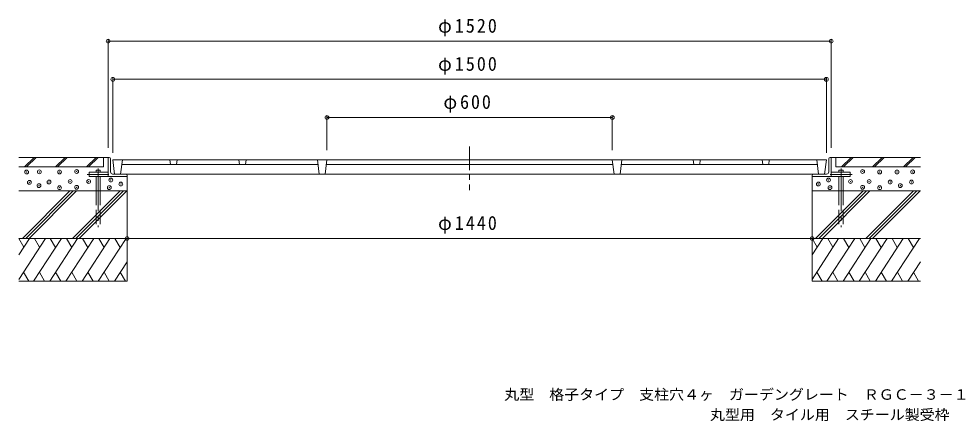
# Model space of a CAD drawing. Units: millimetres at full size, sheet at 1:10; details may follow other scales. Extents: x -1826 to 1813, y -1366 to 1283.
# Drawn here: x -1826 to 153, y -1366 to -522 of the extents above; entities that cross this region are included whole.
import ezdxf
from ezdxf.enums import TextEntityAlignment as Align

# ---------------------------------------------------------------- set-up
doc = ezdxf.new("R2010")
doc.units = ezdxf.units.MM
doc.header["$LTSCALE"] = 10
doc.header["$PDMODE"] = 32
doc.header["$PDSIZE"] = 8
for name, pattern in [('CHAIN1', [8, 5, -1, 1, -1]), ('CHAIN2', [12, 9, -1, 1, -1]), ('DASHED3', [4, 3, -1])]:
    doc.linetypes.add(name, pattern=pattern)
for name, color, linetype, lineweight in [('0-0_通り芯', 3, 'Continuous', 9), ('0-1_躯体', 2, 'Continuous', 9), ('0-3_建具', 6, 'Continuous', 9), ('0-4_その他', 7, 'Continuous', 9), ('0-6_ハッチ', 6, 'Continuous', 9)]:
    doc.layers.add(name, color=color, linetype=linetype, lineweight=lineweight)
doc.layers.add('F-5_F-5ﾚｲﾔ', color=7, linetype='Continuous')
doc.styles.add('ＭＳ ゴシック', font='')
doc.styles.get('ＭＳ ゴシック').set_extended_font_data('MS Gothic')

msp = doc.modelspace()

# ---------------------------------------------------------------- linework, layer by layer
at = {"layer": '0-0_通り芯'}
for p, q in [((-128.67, -817.65), (-1628.67, -817.65)), ((-1628.67, -817.65), (-1624.99, -847.65)), ((-1608.67, -817.65), (-1612.36, -847.65)), ((-1609.9, -827.65), (-1197.45, -827.65)), ((-1508.67, -817.65), (-1507.45, -827.65)), ((-1493.67, -817.65), (-1494.9, -827.65)), ((-1363.67, -817.65), (-1362.45, -827.65)), ((-1348.67, -817.65), (-1349.9, -827.65)), ((-1198.67, -817.65), (-1194.99, -847.65)), ((-1178.67, -817.65), (-1182.36, -847.65)), ((-577.45, -827.66), (-1179.9, -827.66)), ((-578.67, -817.65), (-574.99, -847.65)), ((-558.67, -817.65), (-562.36, -847.65)), ((-147.45, -827.66), (-559.9, -827.66)), ((-408.67, -817.65), (-407.45, -827.66)), ((-393.67, -817.65), (-394.9, -827.66)), ((-263.67, -817.65), (-262.45, -827.66)), ((-248.67, -817.65), (-249.9, -827.66)), ((-148.67, -817.65), (-144.99, -847.65)), ((-128.67, -817.65), (-132.36, -847.65)), ((-132.36, -847.65), (-1624.99, -847.65))]:
    msp.add_line(p, q, dxfattribs=at)
at = {"layer": '0-0_通り芯', "color": 7, "linetype": 'CHAIN2'}
for p, q in [((-1659.63, -835.69), (-1659.63, -958.74)), ((-97.72, -835.69), (-97.72, -958.74))]:
    msp.add_line(p, q, dxfattribs=at)
at = {"layer": '0-1_躯体', "linetype": 'CHAIN1'}
for p, q in [((-878.67, -789.41), (-878.67, -881.18)), ((-1636.98, -848.15), (-1683.05, -848.15)), ((-120.37, -848.15), (-74.3, -848.15))]:
    msp.add_line(p, q, dxfattribs=at)
at = {"layer": '0-1_躯体'}
for p, q in [((-1638.67, -812.65), (-1638.67, -852.65)), ((-1636.67, -812.65), (-1638.67, -812.65)), ((-1633.67, -815.65), (-1633.67, -843.15)), ((-123.67, -815.65), (-123.67, -843.15)), ((-120.67, -812.65), (-118.67, -812.65)), ((-118.67, -812.65), (-118.67, -852.65)), ((-1601.67, -847.65), (-1629.17, -847.65)), ((-1598.67, -850.65), (-1598.67, -852.65)), ((-158.67, -850.65), (-158.67, -852.65)), ((-155.67, -847.65), (-128.17, -847.65)), ((-1598.67, -852.65), (-1678.67, -852.65)), ((-78.67, -852.65), (-158.67, -852.65))]:
    msp.add_line(p, q, dxfattribs=at)
for points in [[(-1638.67, -843.65), (-1678.67, -843.65), (-1678.67, -852.65)], [(-118.67, -843.65), (-78.67, -843.65), (-78.67, -852.65)]]:
    msp.add_lwpolyline(points, dxfattribs=at)
for centre, radius, start, end in [((-1636.67, -815.65), 3, 0, 90), ((-120.67, -815.65), 3, 90, 180), ((-1629.17, -843.15), 4.5, 180, 270), ((-1601.67, -850.65), 3, 0, 90), ((-155.67, -850.65), 3, 90, 180), ((-128.17, -843.15), 4.5, 270, 0)]:
    msp.add_arc(centre, radius, start, end, dxfattribs=at)
at = {"layer": '0-3_建具'}
for p, q in [((-1655.13, -839.4), (-1664.13, -839.4)), ((-1664.13, -839.4), (-1664.13, -843.65)), ((-1655.13, -839.4), (-1655.13, -843.65)), ((-102.22, -839.4), (-93.22, -839.4)), ((-102.22, -839.4), (-102.22, -843.65)), ((-93.22, -839.4), (-93.22, -843.65)), ((-1664.13, -852.65), (-1664.13, -882.65)), ((-1655.13, -852.65), (-1655.13, -882.65)), ((-102.22, -852.65), (-102.22, -882.65)), ((-93.22, -852.65), (-93.22, -882.65)), ((-1719, -882.65), (-1819, -982.65)), ((-1711.93, -882.65), (-1811.93, -982.65)), ((-1704.86, -882.65), (-1804.86, -982.65)), ((-1613.42, -882.65), (-1713.42, -982.65)), ((-1606.35, -882.65), (-1706.35, -982.65)), ((-1599.28, -882.65), (-1699.28, -982.65)), ((-51.27, -882.65), (-151.27, -982.65)), ((-44.2, -882.65), (-144.2, -982.65)), ((-37.13, -882.65), (-137.13, -982.65)), ((54.31, -882.65), (-45.69, -982.65)), ((61.38, -882.65), (-38.62, -982.65)), ((68.45, -882.65), (-31.55, -982.65)), ((-1826.4, -1016.81), (-1803.75, -982.65)), ((-1826.4, -1069.21), (-1770.66, -982.65)), ((-1826.4, -982.65), (-1815.86, -1000.91)), ((-1795.3, -1072.65), (-1736.69, -982.65)), ((-1793.31, -982.65), (-1782.6, -1001.2)), ((-1761.33, -1072.65), (-1702.71, -982.65)), ((-1760.21, -982.65), (-1749.16, -1001.8)), ((-1727.36, -1072.65), (-1668.74, -982.65)), ((-1726.24, -982.65), (-1715.19, -1001.8)), ((-1693.38, -1072.65), (-1634.77, -982.65)), ((-1692.27, -982.65), (-1681.22, -1001.8)), ((-1659.41, -1072.65), (-1600.8, -982.65)), ((-1658.3, -982.65), (-1647.24, -1001.8)), ((-1624.33, -982.65), (-1613.27, -1001.8)), ((-158.67, -1016.81), (-136.02, -982.65)), ((-158.67, -1069.21), (-102.93, -982.65)), ((-158.67, -982.65), (-148.13, -1000.91)), ((-127.57, -1072.65), (-68.96, -982.65)), ((-125.58, -982.65), (-114.87, -1001.2)), ((-93.6, -1072.65), (-34.99, -982.65)), ((-92.49, -982.65), (-81.43, -1001.8)), ((-59.63, -1072.65), (-1.02, -982.65)), ((-58.51, -982.65), (-47.46, -1001.8)), ((-25.66, -1072.65), (32.96, -982.65)), ((-24.54, -982.65), (-13.49, -1001.8)), ((8.31, -1072.65), (66.93, -982.65)), ((9.43, -982.65), (20.48, -1001.8)), ((43.4, -982.65), (54.46, -1001.8)), ((-1625.44, -1072.65), (-1598.67, -1031.55)), ((42.29, -1072.65), (69.05, -1031.55)), ((-1805.32, -1072.65), (-1816.34, -1053.58)), ((-1783.07, -1053.87), (-1772.23, -1072.65)), ((-1749.1, -1053.87), (-1738.25, -1072.65)), ((-1715.13, -1053.87), (-1704.28, -1072.65)), ((-1681.15, -1053.87), (-1670.31, -1072.65)), ((-1647.18, -1053.87), (-1636.34, -1072.65)), ((-1613.21, -1053.87), (-1602.37, -1072.65)), ((-137.59, -1072.65), (-148.61, -1053.58)), ((-115.34, -1053.87), (-104.5, -1072.65)), ((-81.37, -1053.87), (-70.53, -1072.65)), ((-47.4, -1053.87), (-36.56, -1072.65)), ((-13.43, -1053.87), (-2.58, -1072.65)), ((20.54, -1053.87), (31.39, -1072.65)), ((54.52, -1053.87), (65.36, -1072.65))]:
    msp.add_line(p, q, dxfattribs=at)
at = {"layer": '0-3_建具', "linetype": 'DASHED3'}
for p, q in [((-1664.13, -882.65), (-1664.13, -956.12)), ((-1655.13, -882.65), (-1655.13, -956.12)), ((-102.22, -882.65), (-102.22, -956.12)), ((-93.22, -882.65), (-93.22, -956.12))]:
    msp.add_line(p, q, dxfattribs=at)
at = {"layer": '0-4_その他'}
for p, q in [((-1638.67, -565.59), (-1638.67, -792.65)), ((-1638.67, -568.59), (-118.67, -568.59)), ((-118.67, -565.59), (-118.67, -792.65)), ((-1628.67, -645.59), (-1628.67, -802.65)), ((-1628.67, -648.59), (-128.67, -648.59)), ((-128.67, -645.59), (-128.67, -802.65)), ((-1178.67, -725.59), (-1178.67, -797.65)), ((-1178.67, -728.59), (-578.67, -728.59)), ((-578.67, -725.59), (-578.67, -797.65)), ((-1598.67, -982.78), (-158.67, -982.78))]:
    msp.add_line(p, q, dxfattribs=at)
for p in [(-1638.67, -568.59), (-118.67, -568.59), (-1628.67, -648.59), (-128.67, -648.59), (-1178.67, -728.59), (-578.67, -728.59), (-1598.67, -982.78), (-158.67, -982.78)]:
    msp.add_point(p, dxfattribs=at)
at = {"layer": '0-6_ハッチ'}
for p, q in [((-1638.67, -812.65), (-1826.4, -812.65)), ((-1794.45, -812.65), (-1814.45, -832.65)), ((-1790.2, -812.65), (-1810.2, -832.65)), ((-1729.28, -812.65), (-1749.28, -832.65)), ((-1725.03, -812.65), (-1745.03, -832.65)), ((-1664.11, -812.65), (-1684.11, -832.65)), ((-1659.86, -812.65), (-1679.86, -832.65)), ((-1648.67, -812.65), (-1648.67, -832.65)), ((-118.67, -812.65), (69.05, -812.65)), ((-108.67, -812.65), (-108.67, -832.65)), ((-76.72, -812.65), (-96.72, -832.65)), ((-72.47, -812.65), (-92.47, -832.65)), ((-11.55, -812.65), (-31.55, -832.65)), ((-7.31, -812.65), (-27.31, -832.65)), ((53.62, -812.65), (33.62, -832.65)), ((57.86, -812.65), (37.86, -832.65)), ((-1648.67, -832.65), (-1826.4, -832.65)), ((-108.67, -832.65), (69.05, -832.65)), ((-1598.67, -852.65), (-1598.67, -1072.65)), ((-158.67, -852.65), (-158.67, -1072.65)), ((-1598.67, -882.65), (-1826.4, -882.65)), ((-158.67, -882.65), (69.05, -882.65)), ((-1598.67, -982.65), (-1826.4, -982.65)), ((-158.67, -982.65), (69.05, -982.65)), ((-1598.67, -1072.65), (-1826.4, -1072.65)), ((-158.67, -1072.65), (69.05, -1072.65))]:
    msp.add_line(p, q, dxfattribs=at)
for p in [(-1809.98, -843.32), (-1783.27, -842.89), (-1740.73, -843.11), (-1704.83, -842.05), (-52.52, -842.05), (-16.62, -843.11), (19.81, -843.22), (52.61, -842.95), (-1804.28, -865), (-1784.03, -871.72), (-1762.91, -864.33), (-1718.56, -863.27), (-1679.49, -863.27), (-1633.03, -860.1), (-1611.91, -868.55), (-145.44, -868.55), (-124.32, -860.1), (-77.86, -863.27), (-38.79, -863.27), (5.56, -864.33), (26.68, -871.72), (50.39, -864.35), (-1740.73, -876.27), (-1704.83, -875.22), (-1636.19, -875.94), (-121.15, -875.94), (-52.52, -875.22), (-16.62, -876.27)]:
    msp.add_point(p, dxfattribs=at)

# ---------------------------------------------------------------- texts
at = {"layer": '0-4_その他', "color": 2, "char_height": 29.33, "attachment_point": 7, "style": 'ＭＳ ゴシック'}
for s, insert in [('\\T1.22;\\W0.95;φ1520', (-944.92, -558.59)), ('\\T1.22;\\W0.95;φ1500', (-944.92, -638.59)), ('\\T1.21;\\W0.95;φ600', (-933.67, -718.59)), ('\\T1.22;\\W0.95;φ1440', (-944.92, -972.78))]:
    msp.add_mtext(s, dxfattribs=dict(at, insert=insert))
at = {"layer": 'F-5_F-5ﾚｲﾔ', "style": 'ＭＳ ゴシック', "width": 1.05}
for s, p in [('丸型\u3000格子タイプ\u3000支柱穴４ヶ\u3000ガーデングレート\u3000ＲＧＣ－３－１５００×６００', (-805.84, -1328.03)), ('丸型用\u3000タイル用\u3000スチール製受枠\u3000ＳＲー１５００', (-373.37, -1370.42))]:
    msp.add_text(s, height=21.99, dxfattribs=at).set_placement(p, align=Align.BOTTOM_LEFT)

doc.saveas('drawing.dxf')
